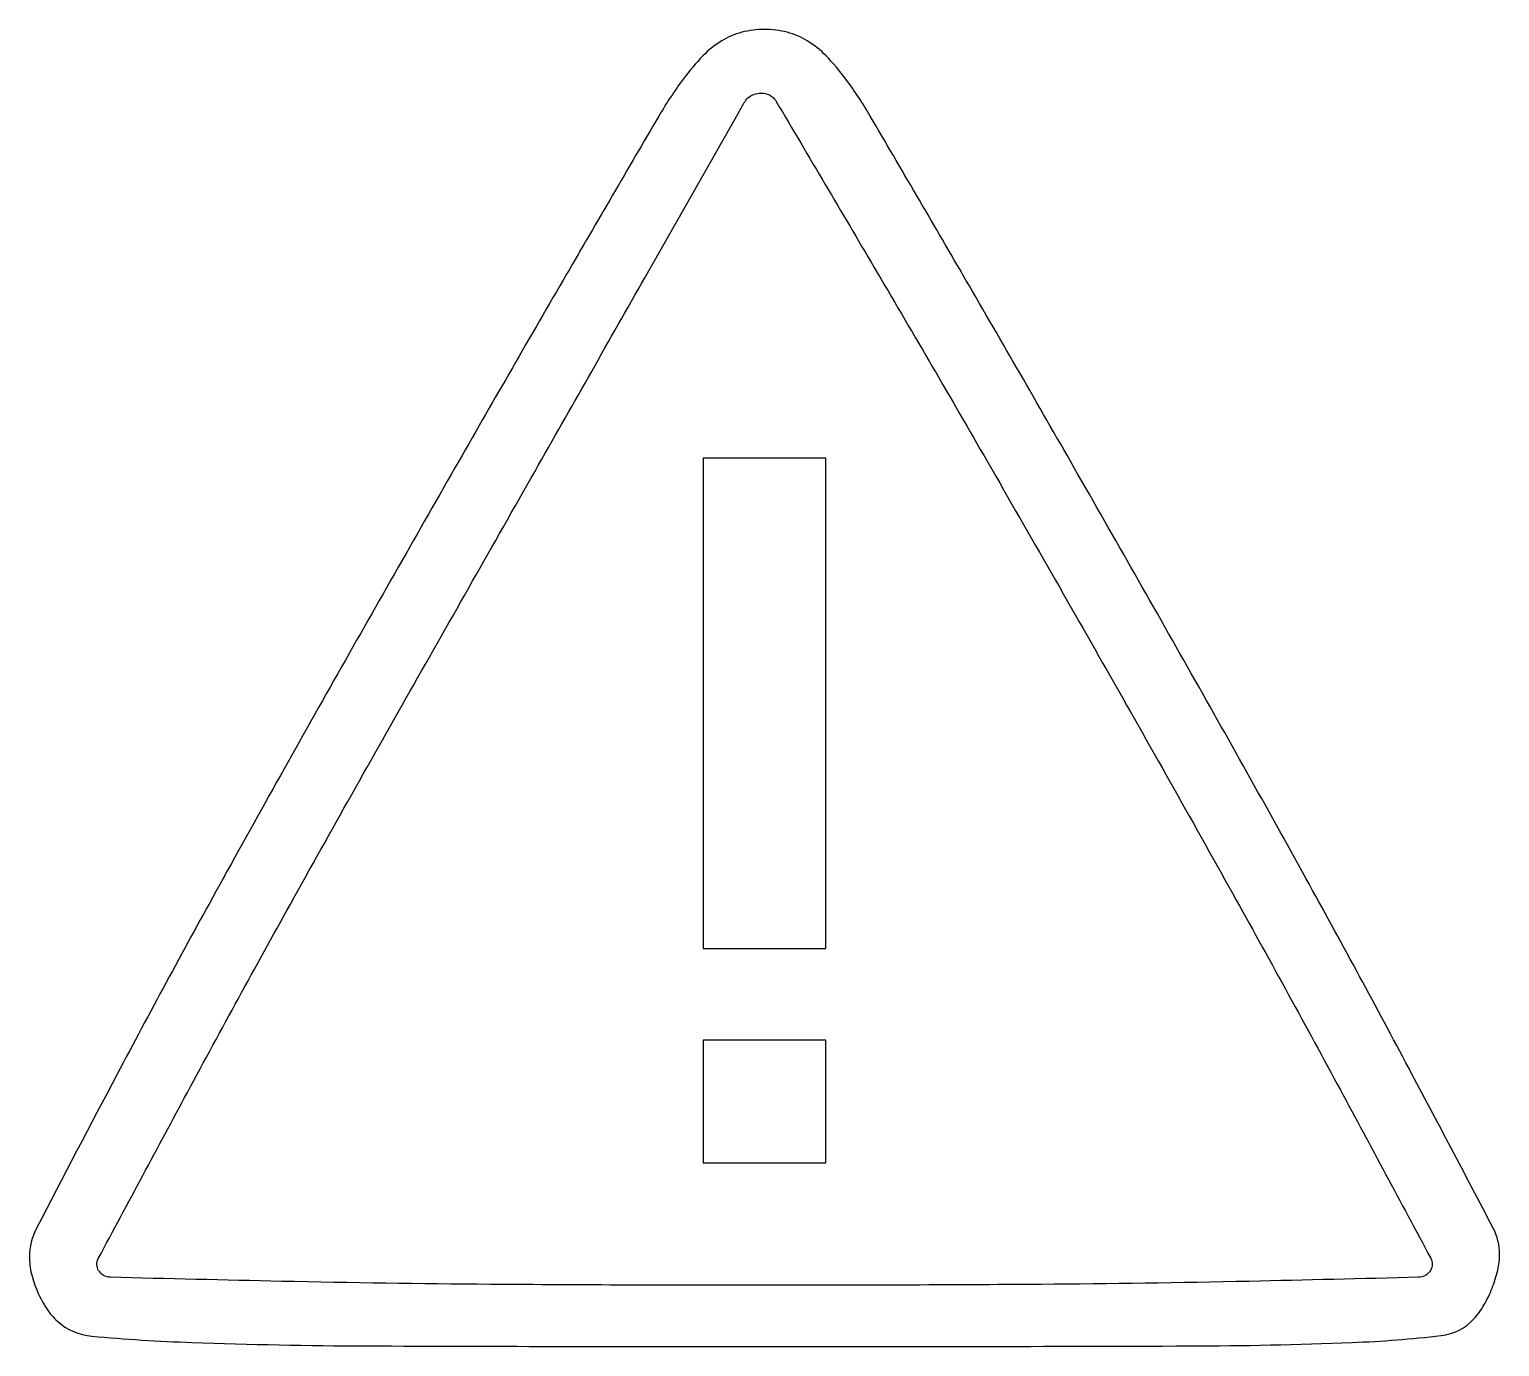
# Model space of a CAD drawing. Extents: x 0 to 33.9, y 0 to 30.3.
import ezdxf

# ---------------------------------------------------------------- set-up
doc = ezdxf.new("R2010")
doc.units = 0
doc.header["$MEASUREMENT"] = 0

msp = doc.modelspace()

# ---------------------------------------------------------------- linework, layer by layer
for points in [[(16.9296, 30.3322, 0.062888), (16.405477, 30.266016, 0.074659), (15.946441, 30.071797, 0.063679), (15.511675, 29.722734, 0.032228), (15.057058, 29.185925, 0.027131), (14.494633, 28.334933, 0.00083), (12.369893, 24.692668, 0.001634), (9.886734, 20.38739, 0.001129), (7.103358, 15.499392, 0.002666), (4.296543, 10.482055, 0.004598), (2.021612, 6.273126, 0.001795), (0.161254, 2.723446, 0.120362), (0, 2.063281, 0.061081), (0.047305, 1.677492, 0.041794), (0.189468, 1.259119, 0.041967), (0.398015, 0.872781, 0.064179), (0.644997, 0.583714, 0.1633), (1.436588, 0.237949, 0.013096), (3.742297, 0.095075, 0.008043), (7.760524, 0.016268, 0.000881), (16.990883, 0, 0.000767), (26.70444, 0.014895, 0.00913), (30.463434, 0.095075, 0.01875), (32.513946, 0.253449, 0.182138), (33.275486, 0.644997, 0.054125), (33.499032, 0.953265, 0.036122), (33.687734, 1.346856, 0.036277), (33.816707, 1.760379, 0.057515), (33.8592, 2.128566, 0.121242), (33.711746, 2.727724, 0.00138), (31.773015, 6.403333, 0.004145), (29.47929, 10.637919, 0.00268), (26.757295, 15.503394, 0.001137), (23.974372, 20.389856, 0.001645), (21.49136, 24.693843, 0.000837), (19.366695, 28.334809, 0.027298), (18.803596, 29.185925, 0.032216), (18.34839, 29.722564, 0.063573), (17.913071, 30.071672, 0.074536), (17.453691, 30.265982, 0.062924)], [(16.987539, 28.843304, -0.180644), (17.199453, 28.672223, -0.000353), (19.456425, 24.850682, -0.002419), (21.978144, 20.526301, -0.00149), (24.906388, 15.413358, -0.002169), (27.794541, 10.283739, -0.003549), (30.192269, 5.90887, -0.000577), (32.275224, 2.032777, -0.267501), (32.266656, 1.754772, -0.253001), (31.991637, 1.596715, -0.000898), (28.090836, 1.50222, -0.003915), (23.304849, 1.432365, -0.001691), (16.9296, 1.4108, -0.001713), (10.608871, 1.432453, -0.003837), (5.808245, 1.502187, -0.000844), (1.864297, 1.596414, -0.253119), (1.594708, 1.751271, -0.267305), (1.586125, 2.026475, -0.00058), (3.639731, 5.854631, -0.003556), (6.003989, 10.175679, -0.002174), (8.851975, 15.242046, -0.000001), (11.726486, 20.303926, -0.000001), (14.173307, 24.612621), (16.351904, 28.448964, -0.000098), (16.480604, 28.675493, -0.103146), (16.568232, 28.774915, -0.080958), (16.695904, 28.841584, -0.077757), (16.843229, 28.866036, -0.082945)]]:
    msp.add_lwpolyline(points, format="xyb", close=True)
for points in [[(16.9296, 20.4566), (15.5188, 20.4566), (15.5188, 14.8134), (15.5188, 9.1702), (16.9296, 9.1702), (18.3404, 9.1702), (18.3404, 14.8134), (18.3404, 20.4566)], [(16.9296, 7.054), (15.5188, 7.054), (15.5188, 5.6432), (15.5188, 4.2324), (16.9296, 4.2324), (18.3404, 4.2324), (18.3404, 5.6432), (18.3404, 7.054)]]:
    msp.add_lwpolyline(points, close=True)

doc.saveas('drawing.dxf')
